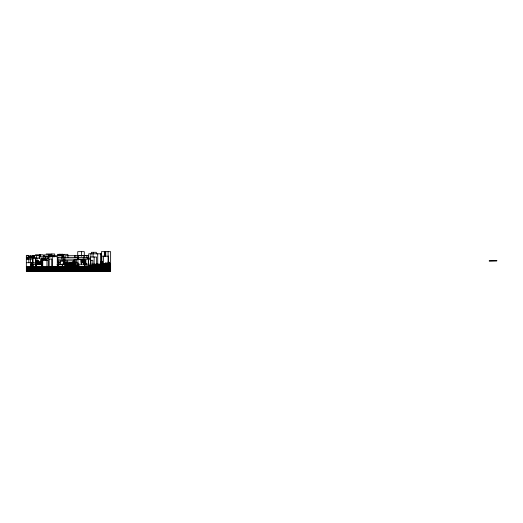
<?xml version="1.0" encoding="UTF-8"?>
<svg xmlns="http://www.w3.org/2000/svg" width="523" height="523" viewBox="0 0 523 523"><rect width="100%" height="100%" fill="white"/><g stroke="black" fill="none" stroke-linecap="round" stroke-linejoin="round"><path stroke-width="0.78" d="M101.475 253.812L88.727 253.812L88.727 259.388M46.168 253.975L54.686 253.975L54.686 256.224M58.936 254.276L62.832 254.276L62.832 257.283M35.394 254.779L43.363 254.779L43.363 256.381M78.685 255.623L86.792 255.623L86.792 257.793M62.06 255.747L49.973 255.747L49.973 256.871M88.727 255.662L65.133 255.747L65.133 257.434M27.817 255.832L32.851 255.832M46.554 256.257L39.343 256.257L39.343 258.382M28.464 256.715L34.753 256.715L34.753 258.218M26.346 257.224L32.387 257.224M26.346 257.473L29.295 257.473M57.099 257.434L88.845 257.434L88.845 258.95M26.98 258.022L35.531 258.022L35.531 265.187M35.59 258.107L44.167 258.107L44.167 259.709M35.27 258.277L36.97 258.277L36.97 261.31M26.346 258.911L28.824 258.911L28.824 262.729M26.346 259.075L32.812 259.075L32.812 263.023M57.857 259.12L83.935 259.12M45.906 259.624L40.389 259.624L40.389 262.585M90.76 260.297L92.859 260.297L92.859 264.599M85.001 260.382L83.562 260.382L83.602 261.225M83.562 260.487L83.902 260.487M35.414 260.807L38.473 260.807L38.473 262.069M57.857 260.807L74.639 260.807M80.424 260.807L85.001 260.807M83.602 260.912L85.197 260.912M42.18 261.31L41.056 261.31L41.056 263.625M74.841 261.225L72.808 261.225L72.808 262.631M81.098 261.225L85.275 261.225M101.155 261.225L102.292 261.225M57.419 261.35L58.824 261.35L58.824 264.873M40.827 261.65L36.61 261.65L36.63 266.704M101.155 261.65L102.292 261.65M80.64 262.069L83.216 262.069M84.02 262.069L85.197 262.069M101.155 262.069L102.567 262.069M107.954 262.069L108.954 262.069L108.954 262.487M66.127 262.487L64.878 262.487L64.878 257.434M39.14 262.487L41.742 262.487M58.615 262.487L60.138 262.487M63.747 262.487L75.528 262.487M101.155 262.487L102.567 262.487M107.954 262.487L109.346 262.487L109.346 262.912M64.78 262.618L67.696 262.618L67.696 260.807M73.115 262.598L72.128 262.912M26.346 262.703L31.465 262.703L31.458 266.704M42.226 262.866L31.713 262.912L31.766 266.704M101.155 262.912L102.534 262.912L102.534 263.331M106.228 262.912L105.698 262.912L105.698 263.331M75.037 263.331L71.148 263.331L71.148 265.442M101.155 263.331L103.018 263.331L103.018 263.755M70.507 263.442L68.722 263.442L68.722 264.174M68.722 263.755L70.592 263.755M100.802 263.755L110.628 263.755M63.747 263.86L69.912 263.86M105.731 263.86L108.653 263.86M63.747 263.984L68.52 263.86M30.942 264.174L33.328 264.174L33.328 266.704M58.23 264.174L60.642 264.174M62.002 264.174L70.592 264.174M110.628 264.174L78.62 264.174L78.62 266.285M58.903 264.344L60.524 264.344M66.611 264.278L69.703 264.278M96.167 264.278L110.628 264.278M58.046 264.39L60.524 264.409M66.513 264.39L67.232 264.39M31.458 264.599L31.034 264.599L31.034 266.704M31.766 264.599L35.891 264.599M57.046 264.599L62.44 264.599L62.44 266.704M66.611 264.599L70.461 264.599M71.39 264.599L71.305 265.017M77.326 264.599L78.868 264.599M93.715 264.599L110.628 264.599M66.428 264.703L69.128 264.703M93.715 264.703L110.628 264.703M67.644 265.017L78.868 265.017M93.905 265.017L110.628 265.017M67.644 265.122L71.527 265.122M75.312 265.122L78.81 265.122M93.905 265.122L100.632 265.122M66.513 265.442L78.81 265.442M110.628 265.442L88.426 265.442L88.426 265.861M78.81 265.547L67.232 265.861M66.513 265.861L78.81 265.861M84.491 265.861L110.628 265.861M69.239 265.965L78.81 265.965M110.628 266.285L60.792 266.285L60.792 266.704M61.256 266.39L78.81 266.39M26.346 266.704L110.628 266.704M47.148 266.808L64.453 266.808M26.346 267.129L110.628 267.129M26.346 267.547L110.628 267.547M26.346 267.966L110.628 267.966M26.346 268.391L110.628 268.391M26.346 268.809L110.628 268.809M26.346 269.234L110.628 269.234M26.346 269.652L110.628 269.652M26.346 270.077L110.628 270.077M26.346 270.496L110.628 270.496M26.346 270.921L110.628 270.921M110.144 263.755L110.144 263.331L108.091 263.331L108.091 262.912L109.752 262.912L109.752 263.331M109.993 263.755L109.993 264.174M109.98 264.599L109.98 265.017M109.399 262.912L109.399 263.331M109.13 262.487L109.046 264.174M109.13 264.599L109.13 265.017M108.947 263.331L108.947 263.755M108.647 262.487L108.647 262.912M108.653 263.755L108.653 264.174M108.49 263.755L108.49 256.172L101.835 256.172L101.835 263.331M108.398 263.331L108.398 263.755M108.366 256.172L108.366 263.755M108.091 251.661L108.091 262.487M107.535 264.599L107.535 265.017M107.444 263.755L107.444 263.331L104.417 263.331L104.345 264.174M107.006 263.331L107.006 263.755M105.94 262.912L105.94 263.755M105.764 251.661L105.764 256.499M105.731 263.755L105.731 264.174M105.012 251.661L105.012 256.499M104.345 264.278L104.345 265.017M104.345 251.661L104.345 256.499M103.456 256.172L103.456 263.755M102.75 263.331L102.75 264.174M102.75 264.278L102.75 265.017M102.063 262.487L102.063 262.912M101.429 264.174L101.403 251.661L110.628 251.661L110.628 271.339L26.346 271.339L26.346 255.368L28.451 255.368L28.451 257.564M101.135 253.812L101.135 264.174M100.847 253.812L100.847 264.174M100.632 264.599L100.632 265.442M100.357 265.017L100.357 265.442M99.56 264.703L99.56 265.442M97.964 264.703L97.964 265.442M97.729 253.812L97.729 264.174M96.631 264.599L96.631 257.015L90.302 257.015L90.302 260.807M96.343 253.825L96.343 252.295L91.375 252.295L91.375 253.825M96.369 264.703L96.369 265.442M96.167 264.174L96.167 265.017M94.768 264.174L94.768 264.599M94.768 264.703L94.768 265.442M94.133 257.015L94.133 264.599M93.99 264.174L93.99 266.285M93.271 252.295L93.271 253.825M93.048 253.812L93.048 257.002M92.381 264.174L92.381 266.285M90.858 253.812L90.858 257.002M90.878 260.297L90.878 264.599M90.571 264.599L90.571 259.035L84.549 259.035L84.549 263.01M89.243 265.442L89.243 265.861M89.185 265.442L89.185 265.861M88.577 259.035L88.577 264.599M88.276 259.035L88.276 264.599M88.204 255.662L88.204 257.813M87.321 257.434L87.321 258.95M86.511 264.599L86.511 263.331L84.811 263.331L84.811 264.599M85.922 259.035L85.922 263.801M85.229 264.599L85.229 262.487L81.621 262.487L81.621 264.599M84.765 260.807L84.765 262.912M84.438 261.225L84.438 262.631M84.491 264.174L84.491 266.285M84.288 256.355L84.288 251.661L77.724 251.661L77.724 259.12M84.262 260.807L84.262 262.912M84.033 261.225L84.059 262.912M83.935 255.747L83.902 261.225M83.647 260.382L83.647 260.807M83.484 262.487L83.484 264.599M83.222 261.225L83.307 262.631M82.732 259.12L82.732 260.807M81.588 251.661L81.588 256.355M81.281 264.599L81.281 259.585L74.037 259.585L74.037 263.167M78.293 255.747L78.293 259.12M78.084 265.017L78.084 262.912L75.05 262.912L75.05 265.017M77.947 259.585L77.947 264.599M77.214 265.442L77.214 266.285M76.436 259.585L76.436 263.167M76.162 265.547L76.162 266.285M75.848 255.747L75.848 257.434M75.737 262.912L75.737 265.017M75.619 265.442L75.619 265.861M75.449 259.585L75.449 263.167M75.312 265.017L75.312 265.861M74.959 262.487L74.959 263.755M74.697 263.331L74.697 265.442M74.593 255.747L74.593 257.434M74.024 265.017L74.024 265.442M74.024 265.547L74.018 266.704M73.9 265.442L73.9 265.861M73.089 263.331L73.089 265.442M72.985 263.331L72.985 265.442M72.429 265.017L72.429 265.442M72.429 265.547L72.429 266.285M72.082 265.442L72.082 265.861M71.527 265.017L71.461 266.285L71.416 265.861M71.344 262.487L71.39 265.442M70.834 265.122L70.834 265.861M70.618 262.487L70.618 265.017M70.304 264.174L70.304 264.599M70.036 264.174L70.017 263.017M69.945 264.599L69.99 265.442M69.886 262.487L69.886 265.017M69.801 265.861L69.801 266.285M69.703 263.755L69.703 264.174M69.703 265.861L69.703 266.285M69.402 265.017L69.402 265.442M69.33 262.487L69.33 263.612M69.239 263.86L69.239 265.017M69.239 265.122L69.239 266.285M69.134 264.174L69.147 265.442M69.036 264.599L69.036 265.017M68.219 265.442L68.219 265.861M68.095 265.861L68.095 266.285M67.964 265.122L67.964 265.861M67.944 257.434L67.859 254.355L63.348 254.355L63.348 257.316M67.644 264.278L67.728 266.285M67.447 262.487L67.447 264.174M67.369 265.861L67.369 266.285M67.232 264.599L67.232 265.442M67.036 264.174L67.036 266.285M66.127 260.807L66.127 262.618M65.316 262.487L65.316 263.984M65.323 264.174L65.323 266.285M64.767 264.174L64.767 266.285M64.519 264.043L64.571 261.055L60.23 261.055L60.23 264.788M64.453 266.39L64.453 267.129M63.858 254.355L63.858 257.316M63.355 261.055L63.355 264.043M63.185 257.434L63.185 260.807M62.852 266.39L62.852 267.129M62.629 254.276L62.629 257.283M62.329 264.174L62.329 266.285M62.139 254.276L62.139 257.283M62.054 254.276L62.06 257.434M61.832 257.434L61.832 259.12M61.256 266.285L61.256 267.129M60.23 254.276L60.23 255.78M59.622 254.276L59.622 255.78M59.478 254.276L59.478 255.78M58.981 254.276L58.936 255.78M58.753 264.599L58.753 266.704M58.21 261.35L58.21 264.873M58.131 255.78L58.131 254.276L57.72 254.276L57.739 255.78M57.857 257.434L57.857 261.931M57.765 264.599L57.765 266.704M57.295 266.704L57.295 256.59L45.606 256.59L45.606 260.48M54.569 266.704L54.569 267.129M54.307 255.747L54.307 256.871M53.915 255.747L53.915 256.871M53.176 255.747L53.176 256.871M52.627 266.704L52.627 267.129M52.248 256.59L52.248 266.704M51.986 266.704L51.986 267.129M51.849 253.975L51.849 256.224M51.869 266.704L51.869 259.075L45.88 259.075L45.88 260.604M51.064 256.348L51.064 254.904L44.278 254.904L44.278 256.348M50.659 254.904L50.659 256.348M50.195 254.904L50.195 257.074M49.613 254.904L49.613 257.074M49.345 266.704L49.345 267.129M49.306 254.904L49.306 257.074M49.162 259.075L49.162 266.704M48.462 266.704L48.462 267.129M48.299 254.904L48.299 257.074M48.286 266.704L48.286 260.382L42.062 260.382L42.062 266.704M48.142 256.59L48.142 258.924M47.861 256.59L47.861 258.924M47.148 266.704L47.148 267.129M46.946 260.382L46.946 266.704M46.07 256.59L46.07 260.48M43.991 256.257L43.991 259.807M43.965 258.107L43.965 259.709M42.912 258.107L42.912 259.709M42.755 260.382L42.755 266.704M42.343 258.107L42.343 259.709M41.748 259.624L41.748 261.846M41.703 266.704L41.703 264.174L36.375 264.174L36.375 266.704L36.335 262.912L36.394 263.331M41.435 258.107L41.435 259.709M41.435 264.174L41.435 266.704M40.814 262.866L40.814 264.403M40.644 262.866L40.644 264.403M40.5 254.779L40.5 256.381M40.127 261.65L40.127 263.049M39.624 254.779L39.728 256.381M39.656 262.866L39.656 264.403M39.526 262.866L39.526 264.403M39.238 258.512L39.238 255.453L32.4 255.453L32.4 256.983M39.094 262.912L39.094 264.429M38.571 262.912L38.571 264.429M38.192 260.807L38.186 263.049M37.983 260.807L37.983 262.069M37.708 262.912L37.708 264.429M36.898 262.912L36.898 264.429M36.675 255.453L36.675 258.512M36.518 260.807L36.518 263.331M35.904 262.912L35.891 266.704M35.734 258.277L35.734 261.31M35.727 262.912L35.727 263.331M35.44 264.599L35.44 266.704M35.119 262.912L35.119 263.331M34.57 255.453L34.57 257.747M34.453 255.453L34.453 257.747M33.662 255.453L33.662 256.983M33.537 255.453L33.537 256.983M33.112 256.715L33.112 258.218M32.884 258.022L32.884 263.409M32.694 264.174L32.733 266.704M32.504 255.453L32.504 256.983M32.315 264.174L32.315 266.704M31.249 264.174L31.249 266.704M30.922 262.703L30.922 266.704M30.602 259.075L30.602 263.023M30.419 255.832L30.419 257.349M27.026 257.473L27.026 259.009M496.85 260.807L489.221 260.931L496.85 260.807M81.797 262.631L81.797 261.225L81.771 262.631"/></g></svg>
